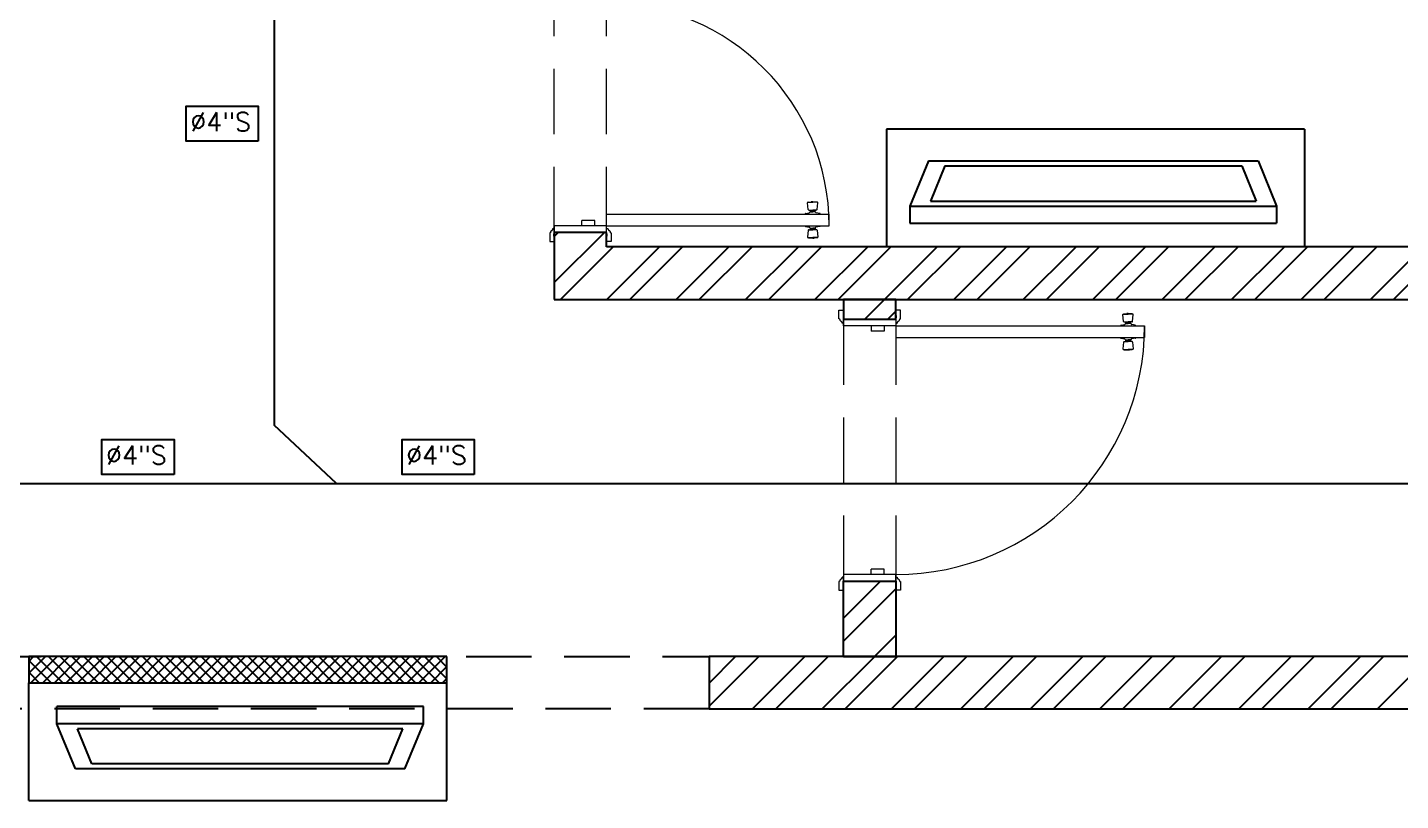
# Model space of a CAD drawing. Header units: millimetres. Extents: x 1591 to 1638, y 1324 to 1492.
# Drawn here: x 1623.7 to 1628.95, y 1413.97 to 1416.93 of the extents above; entities that cross this region are included whole.
import ezdxf

# ---------------------------------------------------------------- set-up
doc = ezdxf.new("R2010")
doc.units = ezdxf.units.MM
doc.linetypes.add('HIDDEN', pattern=[0.375, 0.25, -0.125])
for name, color, linetype in [('ELEVACION', 1, 'Continuous'), ('Li-Proyecciones', 40, 'HIDDEN'), ('Mu-0.10', 6, 'Continuous'), ('Mu-0.20', 5, 'Continuous'), ('Plump', 7, 'Continuous'), ('TEXTS', 1, 'Continuous')]:
    doc.layers.add(name, color=color, linetype=linetype)
doc.layers.add('Ha-Muros 0.20', color=7, linetype='Continuous', true_color=0x8c8c8c)
doc.layers.add('JAMBA', color=1, linetype='HIDDEN', lineweight=15)
doc.layers.add('PUERTAS', color=3, linetype='Continuous', lineweight=20)
doc.styles.add('TEXTS', font='romans9.shx')

# ---------------------------------------------------------------- blocks, each defined once
blk = doc.blocks.new('A$Cec5ab6e8')
at = {"color": 9, "true_color": 0xc7c8ca}
for p, q in [((25.1822, 16.2424), (23.5857, 16.2424)), ((23.5857, 16.2424), (23.5857, 15.7924)), ((25.1822, 16.2424), (25.1822, 15.7924)), ((20.3106, 13.6775), (20.3106, 14.1275)), ((21.9071, 13.6775), (21.9071, 14.1275)), ((20.3106, 13.6775), (21.9071, 13.6775))]:
    blk.add_line(p, q, dxfattribs=at)
at = {"color": 9, "ltscale": 0.25, "true_color": 0xc7c8ca}
for p, q in [((23.7465, 16.1215), (23.6756, 15.9486)), ((23.7466, 16.1215), (25.0047, 16.1215)), ((23.7466, 16.1215), (25.0047, 16.1215)), ((23.809, 16.102), (23.7541, 15.9682)), ((23.809, 16.102), (23.7541, 15.9682)), ((23.8091, 16.102), (24.9423, 16.102)), ((23.8091, 16.102), (24.9423, 16.102)), ((24.9423, 16.102), (24.9972, 15.9682)), ((25.0047, 16.1215), (25.0756, 15.9486)), ((23.6756, 15.9487), (25.0756, 15.9486)), ((23.6756, 15.9486), (23.6756, 15.8835)), ((23.7541, 15.9682), (24.9972, 15.9682)), ((25.0756, 15.9486), (25.0756, 15.8835)), ((25.0756, 15.9486), (25.0756, 15.8835)), ((23.6756, 15.8835), (25.0756, 15.8834)), ((20.4172, 13.9712), (20.4172, 14.0364)), ((20.4172, 13.9712), (20.4172, 14.0364)), ((21.8172, 14.0364), (20.4172, 14.0364)), ((21.8172, 13.9712), (21.8172, 14.0364)), ((20.4881, 13.7984), (20.4172, 13.9712)), ((21.8172, 13.9712), (20.4172, 13.9712)), ((21.7387, 13.9516), (20.4957, 13.9516)), ((20.5506, 13.8179), (20.4957, 13.9516)), ((21.6839, 13.8179), (21.7388, 13.9516)), ((21.6839, 13.8179), (21.7388, 13.9516)), ((21.7463, 13.7984), (21.8172, 13.9712)), ((21.7462, 13.7983), (20.4881, 13.7984)), ((21.7462, 13.7983), (20.4881, 13.7984)), ((21.6838, 13.8179), (20.5506, 13.8179)), ((21.6838, 13.8179), (20.5506, 13.8179))]:
    blk.add_line(p, q, dxfattribs=at)
at = {"layer": 'ELEVACION', "color": 9, "linetype": 'Continuous', "true_color": 0xc7c8ca, "transparency": 33554610}
for p, q in [((20.3106, 14.2093), (20.3288, 14.2275)), ((20.3106, 14.1644), (20.3737, 14.2275)), ((20.3106, 14.2123), (20.3954, 14.1275)), ((20.3186, 14.1275), (20.4186, 14.2275)), ((20.3403, 14.2275), (20.4403, 14.1275)), ((20.3635, 14.1275), (20.4635, 14.2275)), ((20.3852, 14.2275), (20.4852, 14.1275)), ((20.4084, 14.1275), (20.5084, 14.2275)), ((20.4301, 14.2275), (20.5301, 14.1275)), ((20.4533, 14.1275), (20.5533, 14.2275)), ((20.475, 14.2275), (20.575, 14.1275)), ((20.4982, 14.1275), (20.5982, 14.2275)), ((20.5199, 14.2275), (20.6199, 14.1275)), ((20.5431, 14.1275), (20.6431, 14.2275)), ((20.5648, 14.2275), (20.6648, 14.1275)), ((20.588, 14.1275), (20.688, 14.2275)), ((20.6097, 14.2275), (20.7097, 14.1275)), ((20.6329, 14.1275), (20.7329, 14.2275)), ((20.6546, 14.2275), (20.7546, 14.1275)), ((20.6778, 14.1275), (20.7778, 14.2275)), ((20.6995, 14.2275), (20.7995, 14.1275)), ((20.7227, 14.1275), (20.8227, 14.2275)), ((20.7444, 14.2275), (20.8444, 14.1275)), ((20.7677, 14.1275), (20.8677, 14.2275)), ((20.7893, 14.2275), (20.8893, 14.1275)), ((20.8126, 14.1275), (20.9126, 14.2275)), ((20.8342, 14.2275), (20.9342, 14.1275)), ((20.8575, 14.1275), (20.9575, 14.2275)), ((20.8791, 14.2275), (20.9791, 14.1275)), ((20.9024, 14.1275), (21.0024, 14.2275)), ((20.924, 14.2275), (21.024, 14.1275)), ((20.9473, 14.1275), (21.0473, 14.2275)), ((20.9689, 14.2275), (21.0689, 14.1275)), ((20.9922, 14.1275), (21.0922, 14.2275)), ((21.0138, 14.2275), (21.1138, 14.1275)), ((21.0371, 14.1275), (21.1371, 14.2275)), ((21.0587, 14.2275), (21.1587, 14.1275)), ((21.082, 14.1275), (21.182, 14.2275)), ((21.1036, 14.2275), (21.2036, 14.1275)), ((21.1269, 14.1275), (21.2269, 14.2275)), ((21.1485, 14.2275), (21.2485, 14.1275)), ((21.1718, 14.1275), (21.2718, 14.2275)), ((21.1934, 14.2275), (21.2934, 14.1275)), ((21.2167, 14.1275), (21.3167, 14.2275)), ((21.2383, 14.2275), (21.3383, 14.1275)), ((21.2616, 14.1275), (21.3616, 14.2275)), ((21.2832, 14.2275), (21.3832, 14.1275)), ((21.3065, 14.1275), (21.4065, 14.2275)), ((21.3281, 14.2275), (21.4281, 14.1275)), ((21.3514, 14.1275), (21.4514, 14.2275)), ((21.373, 14.2275), (21.473, 14.1275)), ((21.3963, 14.1275), (21.4963, 14.2275)), ((21.4179, 14.2275), (21.5179, 14.1275)), ((21.4412, 14.1275), (21.5412, 14.2275)), ((21.4628, 14.2275), (21.5628, 14.1275)), ((21.4861, 14.1275), (21.5861, 14.2275)), ((21.5077, 14.2275), (21.6077, 14.1275)), ((21.531, 14.1275), (21.631, 14.2275)), ((21.5526, 14.2275), (21.6526, 14.1275)), ((21.5759, 14.1275), (21.6759, 14.2275)), ((21.5975, 14.2275), (21.6975, 14.1275)), ((21.6208, 14.1275), (21.7208, 14.2275)), ((21.6424, 14.2275), (21.7424, 14.1275)), ((21.6657, 14.1275), (21.7657, 14.2275)), ((21.6873, 14.2275), (21.7873, 14.1275)), ((21.7106, 14.1275), (21.8106, 14.2275)), ((21.7322, 14.2275), (21.8322, 14.1275)), ((21.7555, 14.1275), (21.8555, 14.2275)), ((21.7772, 14.2275), (21.8772, 14.1275)), ((21.8004, 14.1275), (21.9004, 14.2275)), ((21.8221, 14.2275), (21.9071, 14.1424)), ((21.867, 14.2275), (21.9071, 14.1873)), ((20.3106, 14.1674), (20.3505, 14.1275)), ((21.8453, 14.1275), (21.9071, 14.1893)), ((21.8902, 14.1275), (21.9071, 14.1444))]:
    blk.add_line(p, q, dxfattribs=at)
at = {"layer": 'Ha-Muros 0.20', "color": 9, "linetype": 'Continuous', "true_color": 0xc7c8ca}
for p, q in [((22.317, 15.6564, 0), (22.509, 15.8484, 0)), ((22.317, 15.8332, 0), (22.3322, 15.8484, 0)), ((22.3405, 15.5914, 0), (22.5421, 15.7931, 0)), ((22.5172, 15.5914, 0), (22.7189, 15.7931, 0)), ((22.6056, 15.5914, 0), (22.8073, 15.7931, 0)), ((22.7824, 15.5914, 0), (22.984, 15.7931, 0)), ((22.8708, 15.5914, 0), (23.0724, 15.7931, 0)), ((23.0476, 15.5914, 0), (23.2492, 15.7931, 0)), ((23.136, 15.5914, 0), (23.3376, 15.7931, 0)), ((23.3127, 15.5915, 0), (23.5144, 15.7931, 0)), ((23.4011, 15.5915, 0), (23.6028, 15.7931, 0)), ((23.5779, 15.5915, 0), (23.7795, 15.7931, 0)), ((23.6663, 15.5915, 0), (23.8679, 15.7931, 0)), ((23.8431, 15.5915, 0), (24.0447, 15.7931, 0)), ((23.9315, 15.5915, 0), (24.1331, 15.7931, 0)), ((24.1082, 15.5915, 0), (24.3099, 15.7931, 0)), ((24.1966, 15.5915, 0), (24.3983, 15.7931, 0)), ((24.3734, 15.5915, 0), (24.5751, 15.7931, 0)), ((24.4618, 15.5915, 0), (24.6634, 15.7931, 0)), ((24.6386, 15.5915, 0), (24.8402, 15.7931, 0)), ((24.727, 15.5915, 0), (24.9286, 15.7931, 0)), ((24.9037, 15.5915, 0), (25.1054, 15.7931, 0)), ((24.9921, 15.5915, 0), (25.1938, 15.7931, 0)), ((25.1689, 15.5915, 0), (25.3706, 15.7931, 0)), ((25.2573, 15.5915, 0), (25.4589, 15.7931, 0)), ((25.4341, 15.5915, 0), (25.6128, 15.7702, 0)), ((25.5225, 15.5915, 0), (25.6128, 15.6818, 0)), ((23.5027, 15.5162, 0), (23.5779, 15.5915, 0)), ((23.5911, 15.5162, 0), (23.6217, 15.5468, 0)), ((23.4217, 14.3746, 0), (23.5634, 14.5162, 0)), ((23.4217, 14.2862, 0), (23.6217, 14.4862, 0)), ((23.5398, 14.2275, 0), (23.6217, 14.3094, 0)), ((22.9085, 14.1266, 0), (23.0094, 14.2275, 0)), ((22.9085, 14.0382, 0), (23.0978, 14.2275, 0)), ((23.0746, 14.0275, 0), (23.2746, 14.2275, 0)), ((23.163, 14.0275, 0), (23.363, 14.2275, 0)), ((23.3398, 14.0275, 0), (23.5395, 14.2272, 0)), ((23.4282, 14.0275, 0), (23.6282, 14.2275, 0)), ((23.6049, 14.0275, 0), (23.8049, 14.2275, 0)), ((23.6933, 14.0275, 0), (23.8933, 14.2275, 0)), ((23.8701, 14.0275, 0), (24.0701, 14.2275, 0)), ((23.9585, 14.0275, 0), (24.1585, 14.2275, 0)), ((24.1353, 14.0275, 0), (24.3353, 14.2275, 0)), ((24.2237, 14.0275, 0), (24.4237, 14.2275, 0)), ((24.4004, 14.0275, 0), (24.6004, 14.2275, 0)), ((24.4888, 14.0275, 0), (24.6888, 14.2275, 0)), ((24.6656, 14.0275, 0), (24.8656, 14.2275, 0)), ((24.754, 14.0275, 0), (24.954, 14.2275, 0)), ((24.9308, 14.0275, 0), (25.1308, 14.2275, 0)), ((25.0192, 14.0275, 0), (25.2192, 14.2275, 0)), ((25.1959, 14.0275, 0), (25.396, 14.2275, 0)), ((25.2843, 14.0275, 0), (25.4843, 14.2275, 0)), ((25.4611, 14.0275, 0), (25.6611, 14.2275, 0))]:
    blk.add_line(p, q, dxfattribs=at)
at = {"layer": 'JAMBA', "color": 9, "true_color": 0xc7c8ca}
for p, q in [((22.3023, 15.8467), (22.2996, 15.8467)), ((22.2996, 15.8467), (22.2996, 15.8135)), ((22.317, 15.8634), (22.3123, 15.8634)), ((22.3154, 15.8423), (22.317, 15.8443)), ((22.3154, 15.8337), (22.3154, 15.8423)), ((22.317, 15.8443), (22.317, 15.8634)), ((22.517, 15.8443), (22.517, 15.8634)), ((22.517, 15.8634), (22.5218, 15.8634)), ((22.5186, 15.8423), (22.517, 15.8443)), ((22.5186, 15.8337), (22.5186, 15.8423)), ((22.5317, 15.8467), (22.5345, 15.8467)), ((22.5345, 15.8467), (22.5345, 15.8135)), ((22.2996, 15.8135), (22.317, 15.8135)), ((22.317, 15.8321), (22.3154, 15.8337)), ((22.317, 15.8135), (22.317, 15.8321)), ((22.517, 15.8321), (22.5186, 15.8337)), ((22.517, 15.8135), (22.517, 15.8321)), ((22.5345, 15.8135), (22.517, 15.8135)), ((23.4042, 15.5179), (23.4042, 15.5511)), ((23.4042, 15.5511), (23.4217, 15.5511)), ((23.4217, 15.5325), (23.4201, 15.5309)), ((23.4201, 15.5309), (23.4201, 15.5223)), ((23.4201, 15.5223), (23.4217, 15.5203)), ((23.4217, 15.5511), (23.4217, 15.5325)), ((23.6391, 15.5511), (23.6217, 15.5511)), ((23.6217, 15.5511), (23.6217, 15.5325)), ((23.6217, 15.5325), (23.6233, 15.5309)), ((23.6233, 15.5223), (23.6217, 15.5203)), ((23.6233, 15.5309), (23.6233, 15.5223)), ((23.6391, 15.5179), (23.6391, 15.5511)), ((23.407, 15.5179), (23.4042, 15.5179)), ((23.4217, 15.5012), (23.4169, 15.5012)), ((23.4217, 15.5203), (23.4217, 15.5012)), ((23.6217, 15.5203), (23.6217, 15.5012)), ((23.6217, 15.5012), (23.6264, 15.5012)), ((23.6364, 15.5179), (23.6391, 15.5179)), ((23.4217, 14.5312), (23.4169, 14.5312)), ((23.4217, 14.5122), (23.4217, 14.5312)), ((23.6217, 14.5122), (23.6217, 14.5312)), ((23.6217, 14.5312), (23.6264, 14.5312)), ((23.407, 14.5146), (23.4042, 14.5146)), ((23.4042, 14.5146), (23.4042, 14.4813)), ((23.4042, 14.4813), (23.4217, 14.4813)), ((23.4201, 14.5102), (23.4217, 14.5122)), ((23.4201, 14.5016), (23.4201, 14.5102)), ((23.4217, 14.5), (23.4201, 14.5016)), ((23.4217, 14.4813), (23.4217, 14.5)), ((23.6233, 14.5102), (23.6217, 14.5122)), ((23.6217, 14.5), (23.6233, 14.5016)), ((23.6217, 14.4813), (23.6217, 14.5)), ((23.6391, 14.4813), (23.6217, 14.4813)), ((23.6233, 14.5016), (23.6233, 14.5102)), ((23.6364, 14.5146), (23.6391, 14.5146)), ((23.6391, 14.5146), (23.6391, 14.4813))]:
    blk.add_line(p, q, dxfattribs=at)
for centre, radius, start, end in [((22.3098, 15.8479), 0.00758, 106.399, 189.136), ((22.3023, 15.8636), 0.00997, 302.7151, 358.8935), ((22.5318, 15.8636), 0.00997, 181.1065, 237.2849), ((22.5242, 15.8479), 0.00758, 350.864, 73.601), ((23.4145, 15.5167), 0.00758, 170.864, 253.601), ((23.4069, 15.5011), 0.00997, 1.1065, 57.2849), ((23.6364, 15.5011), 0.00997, 122.7151, 178.8935), ((23.6289, 15.5167), 0.00758, 286.399, 9.136), ((23.4069, 14.5314), 0.00997, 302.7151, 358.8935), ((23.6364, 14.5314), 0.00997, 181.1065, 237.2849), ((23.4145, 14.5158), 0.00758, 106.399, 189.136), ((23.6289, 14.5158), 0.00758, 350.864, 73.601)]:
    blk.add_arc(centre, radius, start, end, dxfattribs=at)
at = {"layer": 'Li-Proyecciones', "color": 9, "true_color": 0xc7c8ca}
for p, q in [((19.3551, 14.2275), (22.9085, 14.2275)), ((22.9085, 14.2275), (22.9085, 14.0275)), ((22.9085, 14.0275), (19.3551, 14.0275))]:
    blk.add_line(p, q, dxfattribs=at)
at = {"layer": 'Mu-0.10', "color": 9, "true_color": 0xc7c8ca}
for p, q in [((21.9071, 14.2275), (20.3106, 14.2275)), ((20.3106, 14.2275), (20.3106, 14.1275)), ((21.9071, 14.1275), (21.9071, 14.2275)), ((20.3106, 14.1275), (21.9071, 14.1275))]:
    blk.add_line(p, q, dxfattribs=at)
at = {"layer": 'Mu-0.20', "color": 9, "true_color": 0xc7c8ca}
for p, q in [((22.517, 15.8484), (22.317, 15.8484)), ((22.317, 15.8484), (22.317, 15.7931)), ((22.517, 15.7931), (22.517, 15.8484)), ((22.317, 15.7931), (22.317, 15.5914)), ((25.6128, 15.7931), (22.517, 15.7931)), ((22.317, 15.5914), (25.6128, 15.5915)), ((23.6217, 15.5915), (23.4217, 15.5915)), ((23.4217, 15.5915), (23.4217, 15.5162)), ((23.6217, 15.5162), (23.6217, 15.5915)), ((23.4217, 15.5162), (23.6217, 15.5162)), ((23.4217, 14.2272), (23.4217, 14.5162)), ((23.4217, 14.5162), (23.6217, 14.5162)), ((23.6217, 14.5162), (23.6217, 14.2272)), ((29.8386, 14.2276), (22.9085, 14.2275)), ((22.9085, 14.2275), (22.9085, 14.0275)), ((23.6217, 14.2272), (23.4217, 14.2272)), ((22.9085, 14.0275), (29.8386, 14.0276))]:
    blk.add_line(p, q, dxfattribs=at)
at = {"layer": 'PUERTAS', "color": 9, "linetype": 'HIDDEN', "true_color": 0xc7c8ca}
for p, q in [((22.317, 15.8484), (22.317, 16.7484)), ((22.517, 15.8484), (22.517, 16.7484)), ((23.4217, 15.5162), (23.4217, 14.5162)), ((23.6217, 15.5162), (23.6217, 14.5162))]:
    blk.add_line(p, q, dxfattribs=at)
at = {"layer": 'PUERTAS', "color": 9, "true_color": 0xc7c8ca}
for p, q in [((23.287, 15.9352), (23.2842, 15.9612)), ((23.2862, 15.9634), (23.304, 15.9634)), ((23.2884, 15.9644), (23.304, 15.9644)), ((23.2884, 15.9634), (23.2884, 15.9644)), ((23.2987, 15.9644), (23.2987, 15.965)), ((23.304, 15.965), (23.2987, 15.965)), ((23.304, 15.965), (23.3092, 15.965)), ((23.3196, 15.9644), (23.304, 15.9644)), ((23.3217, 15.9634), (23.304, 15.9634)), ((23.3092, 15.9644), (23.3092, 15.965)), ((23.3196, 15.9634), (23.3196, 15.9644)), ((23.321, 15.9352), (23.3237, 15.9612)), ((22.472, 15.8934), (22.422, 15.8934)), ((22.422, 15.8734), (22.422, 15.8934)), ((22.472, 15.8734), (22.472, 15.8934)), ((22.517, 15.9184), (23.367, 15.9184)), ((22.517, 15.8734), (22.517, 15.9184)), ((23.2748, 15.9184), (23.2748, 15.9187)), ((23.2768, 15.9207), (23.2904, 15.9234)), ((23.2889, 15.9334), (23.304, 15.9334)), ((23.2904, 15.9234), (23.2907, 15.9234)), ((23.2927, 15.9254), (23.2926, 15.9253)), ((23.2928, 15.9334), (23.2928, 15.9332)), ((23.2946, 15.9272), (23.304, 15.9272)), ((23.2948, 15.9312), (23.304, 15.9312)), ((23.2951, 15.9272), (23.2951, 15.9312)), ((23.319, 15.9334), (23.304, 15.9334)), ((23.3131, 15.9312), (23.304, 15.9312)), ((23.3133, 15.9272), (23.304, 15.9272)), ((23.3129, 15.9272), (23.3129, 15.9312)), ((23.3151, 15.9334), (23.3151, 15.9332)), ((23.3153, 15.9254), (23.3153, 15.9253)), ((23.3175, 15.9234), (23.3173, 15.9234)), ((23.3311, 15.9207), (23.3175, 15.9234)), ((23.3331, 15.9184), (23.3331, 15.9187)), ((23.367, 15.8734), (23.367, 15.9184)), ((22.517, 15.8734), (22.317, 15.8734)), ((22.317, 15.8734), (22.317, 15.8484)), ((22.517, 15.8484), (22.317, 15.8484)), ((22.517, 15.8734), (23.367, 15.8734)), ((22.517, 15.8484), (22.517, 15.8734)), ((23.2748, 15.8734), (23.2748, 15.873)), ((23.2768, 15.871), (23.2904, 15.8683)), ((23.287, 15.8566), (23.2842, 15.8306)), ((23.2889, 15.8584), (23.304, 15.8584)), ((23.2904, 15.8683), (23.2907, 15.8683)), ((23.2927, 15.8663), (23.2926, 15.8665)), ((23.2928, 15.8584), (23.2928, 15.8586)), ((23.2946, 15.8645), (23.304, 15.8645)), ((23.2948, 15.8606), (23.304, 15.8606)), ((23.2951, 15.8645), (23.2951, 15.8606)), ((23.3133, 15.8645), (23.304, 15.8645)), ((23.3131, 15.8606), (23.304, 15.8606)), ((23.319, 15.8584), (23.304, 15.8584)), ((23.3129, 15.8645), (23.3129, 15.8606)), ((23.3151, 15.8584), (23.3151, 15.8586)), ((23.3153, 15.8663), (23.3153, 15.8665)), ((23.3175, 15.8683), (23.3173, 15.8683)), ((23.3311, 15.871), (23.3175, 15.8683)), ((23.321, 15.8566), (23.3237, 15.8306)), ((23.3331, 15.8734), (23.3331, 15.873)), ((23.2862, 15.8284), (23.304, 15.8284)), ((23.2884, 15.8284), (23.2884, 15.8273)), ((23.2884, 15.8273), (23.304, 15.8273)), ((23.2987, 15.8273), (23.2987, 15.8267)), ((23.304, 15.8267), (23.2987, 15.8267)), ((23.3217, 15.8284), (23.304, 15.8284)), ((23.3196, 15.8273), (23.304, 15.8273)), ((23.304, 15.8267), (23.3092, 15.8267)), ((23.3092, 15.8273), (23.3092, 15.8267)), ((23.3196, 15.8284), (23.3196, 15.8273)), ((24.4916, 15.508), (24.4889, 15.534)), ((24.4908, 15.5363), (24.5086, 15.5363)), ((24.493, 15.5373), (24.5086, 15.5373)), ((24.493, 15.5363), (24.493, 15.5373)), ((24.5033, 15.5373), (24.5033, 15.5379)), ((24.5086, 15.5379), (24.5033, 15.5379)), ((24.5086, 15.5379), (24.5139, 15.5379)), ((24.5242, 15.5373), (24.5086, 15.5373)), ((24.5264, 15.5363), (24.5086, 15.5363)), ((24.5139, 15.5373), (24.5139, 15.5379)), ((24.5242, 15.5363), (24.5242, 15.5373)), ((24.5256, 15.508), (24.5284, 15.534)), ((23.6217, 15.5162), (23.4217, 15.5162)), ((23.4217, 15.4912), (23.4217, 15.5162)), ((23.6217, 15.4912), (23.4217, 15.4912)), ((23.5267, 15.4912), (23.5267, 15.4712)), ((23.5767, 15.4712), (23.5267, 15.4712)), ((23.5767, 15.4912), (23.5767, 15.4712)), ((23.6217, 15.5162), (23.6217, 15.4912)), ((23.6217, 15.4912), (24.5717, 15.4912)), ((23.6217, 15.4912), (23.6217, 15.4462)), ((24.4795, 15.4913), (24.4795, 15.4916)), ((24.4815, 15.4936), (24.4951, 15.4963)), ((24.4936, 15.5063), (24.5086, 15.5063)), ((24.4951, 15.4963), (24.4953, 15.4963)), ((24.4973, 15.4983), (24.4973, 15.4981)), ((24.4975, 15.5063), (24.4975, 15.506)), ((24.4993, 15.5001), (24.5086, 15.5001)), ((24.4995, 15.504), (24.5086, 15.504)), ((24.4997, 15.5001), (24.4997, 15.504)), ((24.5236, 15.5063), (24.5086, 15.5063)), ((24.5178, 15.504), (24.5086, 15.504)), ((24.5179, 15.5001), (24.5086, 15.5001)), ((24.5175, 15.5001), (24.5175, 15.504)), ((24.5198, 15.5063), (24.5198, 15.506)), ((24.5199, 15.4983), (24.5199, 15.4981)), ((24.5222, 15.4963), (24.5219, 15.4963)), ((24.5357, 15.4936), (24.5222, 15.4963)), ((24.5377, 15.4913), (24.5377, 15.4916)), ((24.5717, 15.4912), (24.5717, 15.4462)), ((23.6217, 15.4462), (24.5717, 15.4462)), ((24.4795, 15.4462), (24.4795, 15.4459)), ((24.4815, 15.4439), (24.4951, 15.4412)), ((24.4916, 15.4294), (24.4889, 15.4034)), ((24.4936, 15.4312), (24.5086, 15.4312)), ((24.4951, 15.4412), (24.4953, 15.4412)), ((24.4973, 15.4392), (24.4973, 15.4394)), ((24.4975, 15.4312), (24.4975, 15.4314)), ((24.4993, 15.4374), (24.5086, 15.4374)), ((24.4995, 15.4334), (24.5086, 15.4334)), ((24.4997, 15.4374), (24.4997, 15.4334)), ((24.5179, 15.4374), (24.5086, 15.4374)), ((24.5178, 15.4334), (24.5086, 15.4334)), ((24.5236, 15.4312), (24.5086, 15.4312)), ((24.5175, 15.4374), (24.5175, 15.4334)), ((24.5198, 15.4312), (24.5198, 15.4314)), ((24.5199, 15.4392), (24.5199, 15.4394)), ((24.5222, 15.4412), (24.5219, 15.4412)), ((24.5357, 15.4439), (24.5222, 15.4412)), ((24.5256, 15.4294), (24.5284, 15.4034)), ((24.5377, 15.4462), (24.5377, 15.4459)), ((24.4908, 15.4012), (24.5086, 15.4012)), ((24.493, 15.4012), (24.493, 15.4002)), ((24.493, 15.4002), (24.5086, 15.4002)), ((24.5033, 15.4002), (24.5033, 15.3996)), ((24.5086, 15.3996), (24.5033, 15.3996)), ((24.5264, 15.4012), (24.5086, 15.4012)), ((24.5242, 15.4002), (24.5086, 15.4002)), ((24.5086, 15.3996), (24.5139, 15.3996)), ((24.5139, 15.4002), (24.5139, 15.3996)), ((24.5242, 15.4012), (24.5242, 15.4002)), ((23.6217, 14.5412), (23.4217, 14.5412)), ((23.4217, 14.5412), (23.4217, 14.5162)), ((23.5767, 14.5612), (23.5267, 14.5612)), ((23.5267, 14.5412), (23.5267, 14.5612)), ((23.5767, 14.5412), (23.5767, 14.5612)), ((23.6217, 14.5162), (23.6217, 14.5412)), ((23.6217, 14.5162), (23.4217, 14.5162))]:
    blk.add_line(p, q, dxfattribs=at)
for centre, radius, start, end in [((22.517, 15.8734), 0.85, 0, 90), ((23.2862, 15.9614), 0.002, 90, 186.0764), ((23.3217, 15.9614), 0.002, 353.9236, 90), ((23.2768, 15.9187), 0.002, 90, 180), ((23.2889, 15.9354), 0.002, 186.0764, 270), ((23.2907, 15.9254), 0.002, 270, 354.7428), ((23.2946, 15.9252), 0.002, 90, 174.7428), ((23.2948, 15.9332), 0.002, 180, 270), ((23.3131, 15.9332), 0.002, 270, 0), ((23.3133, 15.9252), 0.002, 5.2572, 90), ((23.3173, 15.9254), 0.002, 185.2572, 270), ((23.319, 15.9354), 0.002, 270, 353.9236), ((23.3311, 15.9187), 0.002, 360, 90), ((23.2768, 15.873), 0.002, 180, 270), ((23.2889, 15.8564), 0.002, 90, 173.9236), ((23.2907, 15.8663), 0.002, 5.2572, 90), ((23.2946, 15.8665), 0.002, 185.2572, 270), ((23.2948, 15.8586), 0.002, 90, 180), ((23.3131, 15.8586), 0.002, 0, 90), ((23.3133, 15.8665), 0.002, 270, 354.7428), ((23.3173, 15.8663), 0.002, 90, 174.7428), ((23.319, 15.8564), 0.002, 6.0764, 90), ((23.3311, 15.873), 0.002, 270, 0), ((23.2862, 15.8304), 0.002, 173.9236, 270), ((23.3217, 15.8304), 0.002, 270, 6.0764), ((24.4908, 15.5343), 0.002, 90, 186.0764), ((24.5264, 15.5343), 0.002, 353.9236, 90), ((23.6217, 15.4912), 0.95, 270, 0), ((24.4815, 15.4916), 0.002, 90, 180), ((24.4936, 15.5083), 0.002, 186.0764, 270), ((24.4953, 15.4983), 0.002, 270, 354.7428), ((24.4993, 15.4981), 0.002, 90, 174.7428), ((24.4995, 15.506), 0.002, 180, 270), ((24.5178, 15.506), 0.002, 270, 0), ((24.5179, 15.4981), 0.002, 5.2572, 90), ((24.5219, 15.4983), 0.002, 185.2572, 270), ((24.5236, 15.5083), 0.002, 270, 353.9236), ((24.5357, 15.4916), 0.002, 0, 90), ((24.4815, 15.4459), 0.002, 180, 270), ((24.4936, 15.4292), 0.002, 90, 173.9236), ((24.4953, 15.4392), 0.002, 5.2572, 90), ((24.4993, 15.4394), 0.002, 185.2572, 270), ((24.4995, 15.4314), 0.002, 90, 180), ((24.5178, 15.4314), 0.002, 0, 90), ((24.5179, 15.4394), 0.002, 270, 354.7428), ((24.5219, 15.4392), 0.002, 90, 174.7428), ((24.5236, 15.4292), 0.002, 6.0764, 90), ((24.5357, 15.4459), 0.002, 270, 0), ((24.4908, 15.4032), 0.002, 173.9236, 270), ((24.5264, 15.4032), 0.002, 270, 6.0764)]:
    blk.add_arc(centre, radius, start, end, dxfattribs=at)

msp = doc.modelspace()

# ---------------------------------------------------------------- linework, layer by layer
at = {"layer": 'Plump', "color": 1}
for p, q in [((1624.64572, 1420.08043), (1624.64572, 1415.40693)), ((1624.88385, 1415.18359), (1624.64572, 1415.40693)), ((1621.3562, 1415.18359), (1631.81911, 1415.18359))]:
    msp.add_line(p, q, dxfattribs=at)
at = {"layer": 'Plump', "color": 0}
for points in [[(1624.58402, 1416.49146), (1624.30955, 1416.49146), (1624.30955, 1416.62517), (1624.58402, 1416.62517)], [(1624.2632, 1415.21816), (1623.9876, 1415.21816), (1623.9876, 1415.35186), (1624.2632, 1415.35186)], [(1625.40951, 1415.21816), (1625.13391, 1415.21816), (1625.13391, 1415.35186), (1625.40951, 1415.35186)]]:
    msp.add_lwpolyline(points, close=True, dxfattribs=at)

# ---------------------------------------------------------------- block references
msp.add_blockref('A$Cec5ab6e8', (1603.39784, 1400.29501))

# ---------------------------------------------------------------- texts
at = {"layer": 'TEXTS', "color": 0, "linetype": 'HIDDEN', "style": 'TEXTS'}
for p in [(1624.32519, 1416.52979, 0.30334), (1624.00324, 1415.25649, 0.30334), (1625.14954, 1415.25649, 0.30334)]:
    msp.add_text('Ø4"S', height=0.071003, dxfattribs=at).set_placement(p)

doc.saveas('drawing.dxf')
